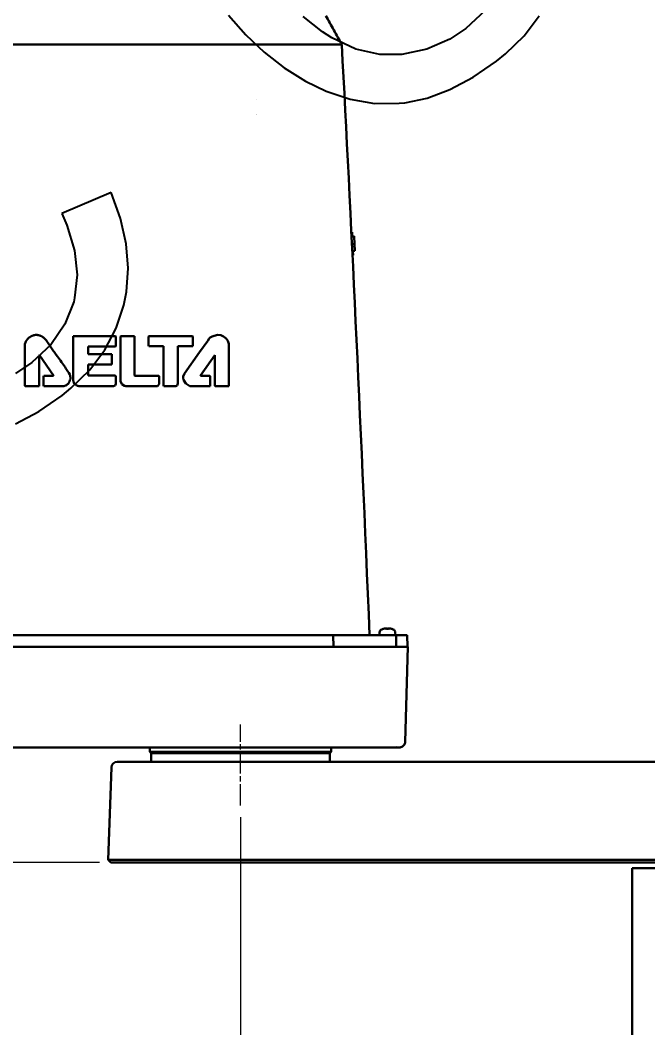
# Model space of a CAD drawing. Header units: millimetres. Extents: x 14 to 2348, y 26 to 1654.
# Drawn here: x 1088.9 to 1306.9, y 598.6 to 948.7 of the extents above; entities that cross this region are included whole.
import ezdxf

# ---------------------------------------------------------------- set-up
doc = ezdxf.new("R2010")
doc.units = ezdxf.units.MM
doc.header["$LTSCALE"] = 4
doc.linetypes.add('CHAIN', pattern=[0.3543, 0.2362, -0.0295, 0.0591, -0.0295])
doc.linetypes.add('LONG_DASH_DOTTED', pattern=[0.3001, 0.2362, -0.0295, 0.0049, -0.0295])
doc.layers.get('0').update_dxf_attribs({"lineweight": 25})
for name, color, linetype, lineweight in [('中心線(ISO)', 7, 'LONG_DASH_DOTTED', 9), ('可見邊線(ISO)', 7, 'Continuous', 30), ('標註(ISO)', 7, 'Continuous', 9)]:
    doc.layers.add(name, color=color, linetype=linetype, lineweight=lineweight)
doc.styles.add('temp', font='')
doc.styles.get('temp').set_extended_font_data('PMingLiU')
doc.dimstyles.new('工研院N500', dxfattribs={"dimscale": 4, "dimtxt": 3, "dimasz": 2.5, "dimexe": 1, "dimexo": 1, "dimgap": 0.762, "dimtad": 1, "dimdec": 3, "dimrnd": 1e-08, "dimdsep": 46, "dimtxsty": 'temp', "dimcen": 0.09, "dimdle": 10, "dimclrd": 1, "dimclre": 1, "dimclrt": 7, "dimazin": 2, "dimtfac": 0.666667, "dimtdec": 3, "dimtmove": 0, "dimatfit": 3, "dimfxl": 1, "dimtolj": 1, "dimlwd": 15, "dimlwe": 15, "dimarcsym": 0})

# ---------------------------------------------------------------- blocks, each defined once
blk = doc.blocks.new('圖框 A2')
at = {"color": 9, "true_color": 0xc0c0c0}
for p, q in [((290.316, 237.627), (291.807, 235.914)), ((298.464, 236.179), (296.803, 237.486)), ((312.59, 238.026), (310.927, 236.469)), ((315.967, 235.834), (317.284, 237.572)), ((310.927, 236.469), (309.519, 235.523)), ((291.807, 235.914), (293.422, 234.4)), ((299.29, 235.644), (298.464, 236.179)), ((301.362, 234.654), (299.29, 235.644)), ((309.519, 235.523), (307.519, 234.672)), ((314.359, 234.251), (315.967, 235.834)), ((303.444, 234.189), (301.362, 234.654)), ((307.519, 234.672), (305.373, 234.191)), ((293.422, 234.4), (295.155, 233.045)), ((305.373, 234.191), (303.444, 234.189)), ((313.575, 233.613), (314.359, 234.251)), ((295.155, 233.045), (297.011, 231.889)), ((311.544, 232.221), (313.575, 233.613)), ((309.536, 231.158), (311.544, 232.221)), ((297.011, 231.889), (298.786, 231.015)), ((307.568, 230.4), (309.536, 231.158)), ((298.786, 231.015), (300.877, 230.315)), ((300.877, 230.315), (302.99, 229.943)), ((305.607, 229.993), (307.568, 230.4)), ((302.99, 229.943), (305.115, 229.959)), ((305.115, 229.959), (305.607, 229.993)), ((280.115, 222.222), (275.845, 220.381)), ((280.931, 219.954), (280.115, 222.222)), ((275.845, 220.381), (276.278, 219.37)), ((281.445, 217.764), (280.931, 219.954)), ((276.278, 219.37), (276.946, 217.16)), ((276.946, 217.16), (277.18, 215.066)), ((281.598, 215.641), (281.445, 217.764)), ((281.466, 213.574), (281.598, 215.641)), ((277.18, 215.066), (276.96, 213.069)), ((276.877, 212.729), (276.115, 210.763)), ((276.96, 213.069), (276.877, 212.729)), ((281.218, 212.418), (281.466, 213.574)), ((280.55, 210.421), (281.218, 212.418)), ((276.115, 210.763), (274.892, 208.994)), ((279.585, 208.54), (280.55, 210.421)), ((274.892, 208.994), (273.229, 207.438)), ((278.269, 206.803), (279.585, 208.54)), ((273.229, 207.438), (271.82, 206.491)), ((276.639, 205.203), (278.269, 206.803)), ((275.877, 204.581), (276.639, 205.203)), ((273.846, 203.19), (275.877, 204.581)), ((271.816, 202.109), (273.846, 203.19))]:
    blk.add_line(p, q, dxfattribs=at)
blk = doc.blocks.new('_DotSmall')
at = {"color": 0, "linetype": 'ByBlock', "const_width": 0.5}
blk.add_lwpolyline([(-0.0625, 0, 1), (0.0625, 0, 1)], format="xyb", close=True, dxfattribs=at)
blk = doc.blocks.new('*D41')
at = {"layer": 'Defpoints', "color": 0, "linetype": 'Continuous', "transparency": 16777216}
for p in [(1165.45, 675.84), (965.45, 659.04), (1165.45, 403.04)]:
    blk.add_point(p, dxfattribs=at)
at = {"layer": '標註(ISO)', "color": 1, "linetype": 'Continuous', "lineweight": 15, "transparency": 16777216}
for p, q in [((1165.45, 671.84), (1165.45, 399.04)), ((965.45, 655.04), (965.45, 399.04)), ((975.45, 403.04), (1165.45, 403.04))]:
    blk.add_line(p, q, dxfattribs=at)
at = {"layer": '標註(ISO)', "color": 1, "linetype": 'Continuous', "transparency": 16777216}
blk.add_solid([(975.45, 404.7), (975.45, 401.37), (965.45, 403.04)], dxfattribs=at)
at = {"layer": '標註(ISO)', "color": 1, "linetype": 'Continuous', "lineweight": 15, "transparency": 16777216, "xscale": 10, "yscale": 10, "zscale": 10}
blk.add_blockref('_DotSmall', (1165.45, 403.04), dxfattribs=at)
at = {"layer": '標註(ISO)', "color": 7, "linetype": 'Continuous', "lineweight": 18, "transparency": 16777216, "insert": (1053.29, 419.44), "char_height": 12, "attachment_point": 1, "style": 'temp'}
blk.add_mtext('\\A1;200', dxfattribs=at)
blk = doc.blocks.new('*D43')
at = {"layer": 'Defpoints', "color": 0, "linetype": 'Continuous', "transparency": 16777216}
for p in [(1165.45, 675.84), (1365.45, 639.04), (1365.45, 403.04)]:
    blk.add_point(p, dxfattribs=at)
at = {"layer": '標註(ISO)', "color": 1, "linetype": 'Continuous', "lineweight": 15, "transparency": 16777216}
for p, q in [((1165.45, 671.84), (1165.45, 399.04)), ((1365.45, 635.04), (1365.45, 399.04)), ((1165.45, 403.04), (1355.45, 403.04))]:
    blk.add_line(p, q, dxfattribs=at)
at = {"layer": '標註(ISO)', "color": 1, "linetype": 'Continuous', "transparency": 16777216}
blk.add_solid([(1355.45, 404.7), (1355.45, 401.37), (1365.45, 403.04)], dxfattribs=at)
at = {"layer": '標註(ISO)', "color": 1, "linetype": 'Continuous', "lineweight": 15, "transparency": 16777216, "xscale": 10, "yscale": 10, "zscale": 10, "rotation": 180}
blk.add_blockref('_DotSmall', (1165.45, 403.04), dxfattribs=at)
at = {"layer": '標註(ISO)', "color": 7, "linetype": 'Continuous', "lineweight": 18, "transparency": 16777216, "insert": (1253.37, 419.44), "char_height": 12, "attachment_point": 1, "style": 'temp'}
blk.add_mtext('\\A1;200', dxfattribs=at)
blk = doc.blocks.new('*D44')
at = {"layer": 'Defpoints', "color": 0, "linetype": 'Continuous', "transparency": 16777216}
for p in [(1047.21, 656.04), (1120.45, 656.04), (1301.45, 494.04)]:
    blk.add_point(p, dxfattribs=at)
at = {"layer": '標註(ISO)', "color": 1, "linetype": 'Continuous', "lineweight": 15, "transparency": 16777216}
for p, q in [((1116.45, 656.04), (1043.21, 656.04)), ((1047.21, 504.04), (1047.21, 656.04)), ((1297.45, 494.04), (1043.21, 494.04))]:
    blk.add_line(p, q, dxfattribs=at)
at = {"layer": '標註(ISO)', "color": 1, "linetype": 'Continuous', "transparency": 16777216}
blk.add_solid([(1045.54, 504.04), (1048.87, 504.04), (1047.21, 494.04)], dxfattribs=at)
at = {"layer": '標註(ISO)', "color": 1, "linetype": 'Continuous', "lineweight": 15, "transparency": 16777216, "xscale": 10, "yscale": 10, "zscale": 10, "rotation": 90}
blk.add_blockref('_DotSmall', (1047.21, 656.04), dxfattribs=at)
at = {"layer": '標註(ISO)', "color": 7, "linetype": 'Continuous', "lineweight": 18, "transparency": 16777216, "insert": (1030.64, 563.54), "char_height": 12, "attachment_point": 1, "rotation": 90, "style": 'temp'}
blk.add_mtext('\\A1;162', dxfattribs=at)
blk = doc.blocks.new('*D45')
at = {"layer": 'Defpoints', "color": 0, "linetype": 'Continuous', "transparency": 16777216}
for p in [(1047.21, 696.04), (1078.28, 696.04), (1120.45, 656.04)]:
    blk.add_point(p, dxfattribs=at)
at = {"layer": '標註(ISO)', "color": 1, "linetype": 'Continuous', "lineweight": 15, "transparency": 16777216}
for p, q in [((1074.28, 696.04), (1043.21, 696.04)), ((1047.21, 656.04), (1047.21, 686.04)), ((1116.45, 656.04), (1043.21, 656.04))]:
    blk.add_line(p, q, dxfattribs=at)
at = {"layer": '標註(ISO)', "color": 1, "linetype": 'Continuous', "transparency": 16777216}
blk.add_solid([(1045.54, 686.04), (1048.87, 686.04), (1047.21, 696.04)], dxfattribs=at)
at = {"layer": '標註(ISO)', "color": 1, "linetype": 'Continuous', "lineweight": 15, "transparency": 16777216, "xscale": 10, "yscale": 10, "zscale": 10, "rotation": 270}
blk.add_blockref('_DotSmall', (1047.21, 656.04), dxfattribs=at)
at = {"layer": '標註(ISO)', "color": 7, "linetype": 'Continuous', "lineweight": 18, "transparency": 16777216, "insert": (1030.8, 667.98), "char_height": 12, "attachment_point": 1, "rotation": 90, "style": 'temp'}
blk.add_mtext('\\A1;40', dxfattribs=at)
blk = doc.blocks.new('*D47')
at = {"layer": 'Defpoints', "color": 0, "linetype": 'Continuous', "transparency": 16777216}
for p in [(973.45, 618.54), (1006.82, 618.54), (1301.45, 494.04)]:
    blk.add_point(p, dxfattribs=at)
at = {"layer": '標註(ISO)', "color": 1, "linetype": 'Continuous', "lineweight": 15, "transparency": 16777216}
for p, q in [((977.45, 618.54), (1010.82, 618.54)), ((1006.82, 494.04), (1006.82, 608.54)), ((1297.45, 494.04), (1002.82, 494.04))]:
    blk.add_line(p, q, dxfattribs=at)
at = {"layer": '標註(ISO)', "color": 1, "linetype": 'Continuous', "transparency": 16777216}
blk.add_solid([(1005.15, 608.54), (1008.48, 608.54), (1006.82, 618.54)], dxfattribs=at)
at = {"layer": '標註(ISO)', "color": 1, "linetype": 'Continuous', "lineweight": 15, "transparency": 16777216, "xscale": 10, "yscale": 10, "zscale": 10, "rotation": 270}
blk.add_blockref('_DotSmall', (1006.82, 494.04), dxfattribs=at)
at = {"layer": '標註(ISO)', "color": 7, "linetype": 'Continuous', "lineweight": 18, "transparency": 16777216, "insert": (990.18, 538.88), "char_height": 12, "attachment_point": 1, "rotation": 90, "style": 'temp'}
blk.add_mtext('\\A1;124.5', dxfattribs=at)

msp = doc.modelspace()

# ---------------------------------------------------------------- linework, layer by layer
at = {"layer": '中心線(ISO)', "linetype": 'CHAIN', "ltscale": 7.833912}
msp.add_line((1165.45406, 675.83585), (1165.45406, 704.03585), dxfattribs=at)
at = {"layer": '可見邊線(ISO)'}
for p, q in [((1113.77136, 940.25397), (1171.06533, 940.25397)), ((1171.13102, 921.03585), (1171.13103, 921.03585)), ((1203.92333, 874.99841), (1204.16886, 875.00999)), ((1204.93331, 873.65972), (1203.99075, 873.61527)), ((1204.93972, 873.52388), (1203.99737, 873.47944)), ((1204.16886, 875.00999), (1204.23409, 873.62674)), ((1204.93331, 873.65972), (1204.93972, 873.52388)), ((1204.93972, 873.52388), (1205.06056, 870.96151)), ((1205.06056, 870.96151), (1204.12192, 870.91725)), ((1205.17499, 868.53498), (1204.23951, 868.49086)), ((1204.47577, 868.502), (1204.541, 867.11876)), ((1205.06056, 870.96151), (1205.17499, 868.53498)), ((1204.30639, 867.10769), (1204.541, 867.11876)), ((1107.31654, 838.96985), (1114.12021, 838.96985)), ((1107.31654, 838.96985), (1107.31654, 823.47585)), ((1122.04854, 838.96985), (1114.12021, 838.96985)), ((1122.17554, 838.84285), (1122.04854, 838.96985)), ((1122.17554, 835.41385), (1122.17554, 838.84285)), ((1123.82654, 838.96985), (1123.69954, 838.84285)), ((1123.69954, 838.84285), (1123.69954, 823.34885)), ((1128.65254, 838.96985), (1123.82654, 838.96985)), ((1128.65254, 825.25385), (1128.65254, 838.96985)), ((1133.60554, 838.96985), (1133.47854, 838.84285)), ((1133.47854, 838.84285), (1133.47854, 835.66785)), ((1148.71854, 838.96985), (1133.60554, 838.96985)), ((1148.84554, 838.84285), (1148.71854, 838.96985)), ((1148.84554, 835.41385), (1148.84554, 838.84285)), ((1154.05254, 837.31885), (1151.13154, 833.38185)), ((1154.56054, 838.08085), (1154.05254, 837.31885)), ((1154.94154, 838.46185), (1154.56054, 838.08085)), ((1155.57559, 838.84443), (1154.94154, 838.46185)), ((1157.48154, 839.35085), (1155.57559, 838.84443)), ((1158.62454, 839.22385), (1157.48154, 839.35085)), ((1159.51354, 838.84285), (1158.62454, 839.22385)), ((1160.40254, 838.08085), (1159.51354, 838.84285)), ((1161.03754, 837.31885), (1160.40254, 838.08085)), ((1161.41854, 836.30285), (1161.03754, 837.31885)), ((1090.55254, 836.17585), (1090.55254, 821.69785)), ((1112.52354, 832.61985), (1112.52354, 835.28685)), ((1114.1328, 835.28685), (1112.52354, 835.28685)), ((1114.1328, 835.28685), (1122.04854, 835.28685)), ((1122.04854, 835.28685), (1122.17554, 835.41385)), ((1133.47854, 835.66785), (1133.60554, 835.41385)), ((1133.60554, 835.41385), (1138.6843, 835.41385)), ((1138.6843, 835.41385), (1138.6843, 821.82423)), ((1143.63854, 822.45985), (1143.63854, 835.41385)), ((1143.63854, 835.41385), (1148.84554, 835.41385)), ((1151.13154, 833.38185), (1145.92454, 826.01585)), ((1161.41854, 821.57085), (1161.41854, 836.30285)), ((1095.63254, 832.36585), (1095.50554, 832.23885)), ((1095.50554, 821.57085), (1095.50554, 832.23885)), ((1100.45854, 825.25385), (1095.63254, 832.36585)), ((1112.52354, 832.61985), (1114.14192, 832.61985)), ((1120.77854, 832.61985), (1114.14192, 832.61985)), ((1120.77854, 829.06385), (1120.77854, 832.61985)), ((1151.51254, 825.25385), (1156.46554, 832.36585)), ((1156.46554, 832.36585), (1156.46554, 821.69785)), ((1114.15408, 829.06385), (1112.52354, 829.06385)), ((1112.52354, 825.25385), (1112.52354, 829.06385)), ((1114.15408, 829.06385), (1120.77854, 829.06385)), ((1097.02954, 824.87285), (1097.15654, 825.12685)), ((1097.02954, 824.87285), (1097.02954, 821.82485)), ((1097.15654, 825.12685), (1100.45854, 825.12685)), ((1100.45854, 825.25385), (1100.45854, 825.12685)), ((1112.52354, 825.25385), (1114.1671, 825.25385)), ((1121.92154, 825.25385), (1114.1671, 825.25385)), ((1122.17554, 824.99985), (1121.92154, 825.25385)), ((1122.17554, 822.33285), (1122.17554, 824.99985)), ((1123.69954, 823.34885), (1124.20754, 822.20585)), ((1128.77954, 825.12685), (1128.65254, 825.25385)), ((1137.03454, 825.12685), (1128.77954, 825.12685)), ((1137.16154, 824.99985), (1137.03454, 825.12685)), ((1137.16154, 822.20585), (1137.16154, 824.99985)), ((1145.92454, 826.01585), (1145.54354, 824.87285)), ((1145.54354, 824.87285), (1145.54354, 824.49185)), ((1145.54354, 824.49185), (1145.67054, 823.72985)), ((1145.67054, 823.72985), (1146.4357, 822.46175)), ((1151.51254, 825.12685), (1151.51254, 825.25385)), ((1154.81454, 825.12685), (1151.51254, 825.12685)), ((1154.94154, 824.99985), (1154.81454, 825.12685)), ((1154.94154, 821.70659), (1154.94154, 824.99985)), ((1090.67954, 821.57085), (1090.55254, 821.69785)), ((1095.50554, 821.57085), (1090.67954, 821.57085)), ((1097.15654, 821.57085), (1097.02954, 821.82485)), ((1104.14154, 821.57085), (1097.15654, 821.57085)), ((1114.17969, 821.57085), (1109.22154, 821.57085)), ((1114.17969, 821.57085), (1121.28654, 821.57085)), ((1121.28654, 821.57085), (1121.92154, 821.82485)), ((1121.92154, 821.82485), (1122.17554, 822.33285)), ((1124.20754, 822.20585), (1125.09654, 821.69785)), ((1125.09654, 821.69785), (1125.60454, 821.57085)), ((1125.60454, 821.57085), (1136.65354, 821.57085)), ((1136.65354, 821.57085), (1137.16154, 822.20585)), ((1138.6843, 821.82423), (1138.81254, 821.56774)), ((1138.81254, 821.56774), (1143.00564, 821.56774)), ((1143.00564, 821.56774), (1143.38454, 821.82485)), ((1143.38454, 821.82485), (1143.63854, 822.45985)), ((1146.4357, 822.46175), (1147.84922, 821.59927)), ((1147.84922, 821.59927), (1154.83422, 821.59927)), ((1154.83422, 821.59927), (1154.94154, 821.70659)), ((1156.46554, 821.69785), (1156.59254, 821.57085)), ((1156.59254, 821.57085), (1161.41854, 821.57085)), ((1213.74052, 736.02403), (1213.65406, 735.03586)), ((1215.0422, 737.22097), (1215.02482, 737.22097)), ((1216.7808, 737.22097), (1216.12732, 737.22097)), ((1216.25142, 737.38821), (1216.26606, 737.22097)), ((1216.6567, 737.38821), (1216.64207, 737.22097)), ((1217.88331, 737.22097), (1217.86593, 737.22097)), ((1219.16761, 736.02403), (1219.25406, 735.03586)), ((1077.91902, 735.03586), (1114.91543, 735.03586)), ((1172.2094, 735.03586), (1114.91543, 735.03586)), ((1197.61323, 735.03586), (1219.44007, 735.03586)), ((1197.67296, 731.03587), (1197.61323, 735.03586)), ((1219.44007, 735.03586), (1219.48898, 731.03587)), ((1223.31064, 735.03586), (1223.41554, 731.03587)), ((1114.92911, 731.03587), (1077.9075, 731.03587)), ((1114.98229, 731.03585), (1077.96063, 731.03585)), ((1114.92911, 731.03587), (1172.22307, 731.03587)), ((1114.98229, 731.03585), (1172.27626, 731.03585)), ((1194.96065, 731.03585), (1220.57335, 731.03585)), ((1219.48898, 731.03587), (1197.67296, 731.03587)), ((1219.48293, 731.03587), (1219.48293, 731.03585)), ((1221.46851, 731.03587), (1221.46851, 731.03585)), ((1223.46972, 731.03585), (1222.60421, 697.9835)), ((1078.2758, 696.03585), (1114.6083, 696.03585)), ((1171.90225, 696.03585), (1114.6083, 696.03585)), ((1133.95406, 694.53585), (1133.95406, 696.03585)), ((1196.95406, 694.53585), (1133.95406, 694.53585)), ((1134.45406, 694.03585), (1133.95406, 694.53585)), ((1196.45406, 694.03585), (1134.45406, 694.03585)), ((1134.45406, 691.03585), (1134.45406, 694.03585)), ((1219.01317, 696.03585), (1193.40049, 696.03585)), ((1196.45406, 694.03585), (1196.95406, 694.53585)), ((1196.45406, 691.03585), (1196.45406, 694.03585)), ((1196.95406, 694.53585), (1196.95406, 696.03585)), ((1164.59713, 691.03585), (1122.60767, 691.03585)), ((1164.59713, 691.03585), (1364.51713, 691.03585)), ((1120.60888, 689.10565), (1119.48896, 657.03524)), ((1119.48896, 657.03524), (1164.53476, 657.03524)), ((1120.45406, 656.03585), (1119.48896, 657.03524)), ((1164.55406, 656.03585), (1120.45406, 656.03585)), ((1364.45476, 657.03524), (1164.53476, 657.03524)), ((1164.55406, 656.03585), (1364.47406, 656.03585)), ((1491.45406, 654.03585), (1301.45406, 654.03585)), ((1301.45406, 651.03585), (1301.45406, 654.03585)), ((1301.45406, 595.39382), (1301.45406, 651.03585))]:
    msp.add_line(p, q, dxfattribs=at)
for centre, radius, start, end in [((1172.58919, 911.0309), 5.00517, 106.724487, 106.7246057), ((1214.93595, 735.91944), 1.2, 113.5471372, 175), ((1216.45406, 732.43586), 5, 107.1011383, 113.5471372), ((1215.02482, 737.08137), 0.1396, 90, 107.1011383), ((1217.88331, 737.08137), 0.1396, 72.8988617, 90), ((1216.45406, 732.43586), 5, 66.4528628, 72.8988617), ((1217.97217, 735.91944), 1.2, 5, 66.4528628), ((1122.60767, 689.03585), 2, 90, 178)]:
    msp.add_arc(centre, radius, start, end, dxfattribs=at)
for centre, major_axis, ratio, start_param, end_param in [((1216.35375, -3179.35256), (44.75922, -4410.17907), 0.01653921, 2.662694151, 2.776395208), ((1216.3852, 732.46742), (2.07777, 4.5334), 0.97787644, 0.566475739, 0.720411477), ((1215.99121, 732.56366), (1.31632, 4.76714), 0.757863068, 0.324226198, 0.446309472), ((1217.01184, 732.56366), (-1.10454, 4.82061), 0.628879861, 6.25801552, 6.380098794), ((1215.86025, 737.64644), (0.13091, -0.95571), 0.095977297, 1.278733767, 1.297120786), ((1216.80818, 732.46742), (-0.44271, 4.96718), 0.190161891, 0.128185851, 0.282121588), ((1216.09994, 732.46742), (0.44271, 4.96718), 0.190161891, 6.001063719, 6.154999457), ((1216.91691, 732.56366), (-1.31632, 4.76714), 0.757863068, 5.836875836, 5.958959109), ((1217.04787, 737.64644), (0.13091, 0.95571), 0.095977297, 1.84447186, 1.862858886), ((1215.89628, 732.56366), (1.10454, 4.82061), 0.628879861, 6.186271821, 6.308355095), ((1216.52292, 732.46742), (2.07777, -4.5334), 0.97787644, 2.421181177, 2.575116914)]:
    msp.add_ellipse(centre, major_axis=major_axis, ratio=ratio, start_param=start_param, end_param=end_param, dxfattribs=at)
for points, knots in [([(1200.5959, 940.25397), (1199.71458, 941.9026), (1198.78879, 943.609), (1196.9455, 946.94004), (1196.00427, 948.60855), (1195.05201, 950.25398)], [0.000000941, 0.000000941, 0.000000941, 0.000000941, 0.560972209, 0.560972209, 1.120178564, 1.120178564, 1.120178564, 1.120178564]), ([(1078.97967, 940.25398), (1081.86964, 940.25398), (1084.76859, 940.25392), (1090.5748, 940.25394), (1093.4807, 940.25402), (1099.29205, 940.25403), (1102.19614, 940.25395), (1107.99511, 940.25392), (1110.88862, 940.25397), (1113.77136, 940.25397)], [-3.488073017, -3.488073017, -3.488073017, -3.488073017, -2.615785105, -2.615785105, -1.744035128, -1.744035128, -0.872286246, -0.872286246, 0, 0, 0, 0]), ([(1171.06534, 940.25397), (1173.94232, 940.26298), (1176.78196, 940.25421), (1182.28584, 940.2538), (1184.94983, 940.25397), (1191.88144, 940.25397), (1196.53598, 940.25397), (1200.5959, 940.25397)], [-4.271303558, -4.271303558, -4.271303558, -4.271303558, -3.128655019, -3.128655019, -1.988171704, -1.988171704, -0.000000982, -0.000000982, -0.000000982, -0.000000982]), ([(1104.14154, 821.57085), (1104.17249, 821.58429), (1104.20635, 821.5986), (1104.31246, 821.64406), (1104.33525, 821.654), (1104.48924, 821.71961), (1104.60109, 821.77231), (1104.95302, 821.91143), (1104.97604, 821.8799), (1105.32795, 822.19993), (1105.45385, 822.30276), (1105.6519, 822.44264), (1105.71464, 822.48986), (1105.85592, 822.66289), (1105.8955, 822.77962), (1105.97729, 823.01884), (1106.02084, 823.12487), (1106.18478, 823.48348), (1106.23945, 823.76255), (1106.37577, 824.12008), (1106.40524, 824.19536), (1106.4459, 824.43683), (1106.40482, 824.55805), (1106.324, 824.92891), (1106.33342, 824.99985), (1106.1431, 825.74197), (1105.53114, 826.59556), (1104.9008, 827.53728), (1104.71397, 827.94829), (1103.86726, 829.23086), (1103.50714, 829.61777), (1102.43524, 831.05772), (1101.99611, 831.69574), (1101.03205, 833.02588), (1100.79801, 833.33335), (1099.84641, 834.64522), (1099.28246, 835.52059), (1098.30591, 836.93102), (1098.2339, 837.0206), (1098.06262, 837.34059), (1098.0147, 837.4614), (1097.76073, 837.76031), (1097.61535, 837.87742), (1097.3348, 838.14745), (1097.2737, 838.22315), (1097.10745, 838.37508), (1097.04955, 838.38557), (1096.83226, 838.48707), (1096.68891, 838.66663), (1096.55235, 838.81479), (1096.53768, 838.83008), (1096.4793, 838.86903), (1096.44395, 838.86871), (1096.29493, 838.92565), (1096.25019, 838.94518), (1096.09464, 839.00397), (1096.00722, 839.03576), (1095.8412, 839.09849), (1095.76218, 839.12831), (1095.52714, 839.21984), (1095.10058, 839.30467), (1094.97502, 839.32994), (1094.95508, 839.33393), (1094.9228, 839.34029), (1094.91326, 839.34219), (1094.88618, 839.34775), (1094.88356, 839.34831), (1094.86798, 839.35125), (1094.86442, 839.35162), (1094.84498, 839.35196), (1094.82735, 839.35137), (1094.71963, 839.34869), (1094.65709, 839.35073), (1094.53519, 839.35002), (1094.42724, 839.35095), (1094.09148, 839.35081), (1094.06377, 839.34712), (1093.91657, 839.29546), (1093.84039, 839.26351), (1093.48559, 839.15955), (1093.26671, 839.0978), (1092.96933, 839.00703), (1092.91973, 838.9961), (1092.81541, 838.96521), (1092.8193, 838.95712), (1092.69946, 838.87727), (1092.64019, 838.84267), (1092.51839, 838.77029), (1092.45211, 838.7306), (1092.28157, 838.62177), (1092.19614, 838.56913), (1092.01547, 838.45701), (1091.9907, 838.43728), (1091.91851, 838.39442), (1091.89493, 838.38322), (1091.72262, 838.28132), (1091.701, 838.16227), (1091.49978, 837.89617), (1091.45454, 837.84328), (1091.06756, 837.36713), (1091.00559, 837.20077), (1090.70329, 836.51221), (1090.64345, 836.38262), (1090.55254, 836.17585)], [-0.769765196, -0.769765196, -0.769765196, -0.769765196, -0.7692319708, -0.7692319708, -0.7687113347, -0.7687113347, -0.7672451616, -0.7672451616, -0.7642188051, -0.7642188051, -0.7626562735, -0.7626562735, -0.7618789079, -0.7618789079, -0.7606998546, -0.7606998546, -0.7597260365, -0.7597260365, -0.7573410349, -0.7573410349, -0.756467179, -0.756467179, -0.7547946771, -0.7547946771, -0.752616313, -0.752616313, -0.7444023472, -0.7444023472, -0.7323146389, -0.7323146389, -0.7188447203, -0.7188447203, -0.7089539617, -0.7089539617, -0.7021090987, -0.7021090987, -0.6847264103, -0.6847264103, -0.6762605599, -0.6762605599, -0.6691820983, -0.6691820983, -0.6627086758, -0.6627086758, -0.6571370325, -0.6571370325, -0.6490134331, -0.6490134331, -0.6335018274, -0.6335018274, -0.6312308402, -0.6312308402, -0.6264945585, -0.6264945585, -0.6245424552, -0.6245424552, -0.6220638184, -0.6220638184, -0.6198135824, -0.6198135824, -0.6153428263, -0.6153428263, -0.6144989224, -0.6144989224, -0.6139777556, -0.6139777556, -0.6135636117, -0.6135636117, -0.6129039032, -0.6129039032, -0.6117694063, -0.6117694063, -0.6069126965, -0.6069126965, -0.5861225048, -0.5861225048, -0.545567919, -0.545567919, -0.5081442067, -0.5081442067, -0.4483456845, -0.4483456845, -0.4263834913, -0.4263834913, -0.3919029632, -0.3919029632, -0.3686121589, -0.3686121589, -0.3523266662, -0.3523266662, -0.3363007465, -0.3363007465, -0.318364263, -0.318364263, -0.3050302878, -0.3050302878, -0.2219939421, -0.2219939421, -0.1989754543, -0.1989754543, -0.0677664247, -0.0677664247, 0, 0, 0, 0]), ([(1107.31654, 823.47585), (1107.3728, 823.32403), (1107.38813, 823.2298), (1107.53451, 822.89483), (1107.65587, 822.68736), (1107.75141, 822.47981), (1107.75991, 822.45188), (1107.85096, 822.2904), (1108.05668, 822.15485), (1108.21682, 822.02054), (1108.24236, 821.9963), (1108.33046, 821.91246), (1108.38172, 821.86341), (1108.56796, 821.77072), (1108.6735, 821.74346), (1108.83783, 821.69904), (1108.87304, 821.6891), (1109.01226, 821.64043), (1109.09506, 821.61201), (1109.19919, 821.57884), (1109.21396, 821.57408), (1109.22025, 821.57156), (1109.22092, 821.57126), (1109.22138, 821.57098), (1109.22148, 821.57091), (1109.22154, 821.57085)], [-0.02478388876, -0.02478388876, -0.02478388876, -0.02478388876, -0.02205037527, -0.02205037527, -0.01907159137, -0.01907159137, -0.01784901269, -0.01784901269, -0.01268422567, -0.01268422567, -0.01121127463, -0.01121127463, -0.00827869938, -0.00827869938, -0.00524155094, -0.00524155094, -0.00343291159, -0.00343291159, -0.00079236566, -0.00079236566, -0.00013518858, -0.00013518858, -0.00002687881, -0.00002687881, 0, 0, 0, 0]), ([(1215.75933, 737.38308), (1215.78285, 737.38656), (1215.80885, 737.39002), (1215.85873, 737.39582), (1215.88261, 737.39816), (1215.92208, 737.40126), (1215.94039, 737.40224), (1215.96825, 737.40259), (1215.9778, 737.40195), (1215.983, 737.40056), (1215.98351, 737.4004), (1215.98395, 737.40023)], [0, 0, 0, 0, 0.0072458737, 0.0072458737, 0.01449174741, 0.01449174741, 0.02163287036, 0.02163287036, 0.02877399331, 0.02877399331, 0.02964108792, 0.02964108792, 0.02964108792, 0.02964108792]), ([(1216.08798, 737.40023), (1216.10322, 737.40113), (1216.11854, 737.40179), (1216.15642, 737.4027), (1216.17774, 737.40246), (1216.21159, 737.40068), (1216.22634, 737.39902), (1216.24609, 737.39438), (1216.25109, 737.3914), (1216.25158, 737.38667), (1216.2506, 737.38492), (1216.24835, 737.38308)], [0.01721411527, 0.01721411527, 0.01721411527, 0.01721411527, 0.0216673994, 0.0216673994, 0.02880821224, 0.02880821224, 0.03599020023, 0.03599020023, 0.04317218822, 0.04317218822, 0.04682396802, 0.04682396802, 0.04682396802, 0.04682396802]), ([(1216.65977, 737.38308), (1216.65551, 737.38656), (1216.6556, 737.39002), (1216.66623, 737.39582), (1216.67677, 737.39816), (1216.70382, 737.40126), (1216.72203, 737.40224), (1216.76424, 737.40259), (1216.78824, 737.40195), (1216.81438, 737.40056), (1216.81725, 737.4004), (1216.82014, 737.40023)], [0, 0, 0, 0, 0.0072458737, 0.0072458737, 0.01449174741, 0.01449174741, 0.02163287036, 0.02163287036, 0.02877399331, 0.02877399331, 0.02964108792, 0.02964108792, 0.02964108792, 0.02964108792]), ([(1216.92417, 737.40023), (1216.9265, 737.40113), (1216.93075, 737.40179), (1216.94655, 737.4027), (1216.96114, 737.40246), (1216.99476, 737.40068), (1217.01609, 737.39902), (1217.06275, 737.39438), (1217.08808, 737.3914), (1217.12388, 737.38667), (1217.13636, 737.38492), (1217.14879, 737.38308)], [0.01721411527, 0.01721411527, 0.01721411527, 0.01721411527, 0.0216673994, 0.0216673994, 0.02880821224, 0.02880821224, 0.03599020023, 0.03599020023, 0.04317218822, 0.04317218822, 0.04682396802, 0.04682396802, 0.04682396802, 0.04682396802]), ([(1197.61323, 735.03586), (1196.31036, 735.03586), (1192.04823, 735.03586), (1181.28352, 735.03586), (1176.78678, 735.03586), (1172.2094, 735.03586)], [0.000001, 0.000001, 0.000001, 0.000001, 0.4866546595, 0.4866546595, 0.8077664936, 0.8077664936, 0.8077664936, 0.8077664936]), ([(1223.31057, 735.03586), (1223.31051, 735.03586), (1223.26027, 735.03586), (1222.98165, 735.03586), (1222.6494, 735.03586), (1221.89255, 735.03586), (1221.49948, 735.03586), (1220.27792, 735.03586), (1219.64301, 735.03586), (1219.44007, 735.03586)], [0.4642914839, 0.4642914839, 0.4642914839, 0.4642914839, 0.6022869614, 0.6022869614, 0.8471546432, 0.8471546432, 0.9999907319, 0.9999907319, 1.1969606548, 1.1969606548, 1.1969606548, 1.1969606548]), ([(1172.22307, 731.03587), (1176.80857, 731.03587), (1181.31317, 731.03587), (1192.09894, 731.03587), (1196.37002, 731.03587), (1197.67296, 731.03587)], [-0.8077167762, -0.8077167762, -0.8077167762, -0.8077167762, -0.4866787987, -0.4866787987, -0.000001, -0.000001, -0.000001, -0.000001]), ([(1172.27626, 731.03585), (1174.16263, 731.03585), (1176.03656, 731.03585), (1177.89805, 731.03585), (1178.02215, 731.03585), (1178.1479, 731.03585), (1178.27018, 731.03585), (1179.73763, 731.03585), (1181.18884, 731.03585), (1182.6238, 731.03585), (1183.10213, 731.03585), (1183.57757, 731.03585), (1184.05335, 731.03585), (1185.83756, 731.03585), (1187.58265, 731.03585), (1189.2886, 731.03585), (1189.40233, 731.03585), (1189.51439, 731.03585), (1189.62927, 731.03585), (1191.46732, 731.03585), (1193.24448, 731.03585), (1194.96065, 731.03585)], [0, 0, 0, 0, 0.234375, 0.234375, 0.234375, 0.25, 0.25, 0.25, 0.4375, 0.4375, 0.4375, 0.5, 0.5, 0.5, 0.734375, 0.734375, 0.734375, 0.75, 0.75, 0.75, 1, 1, 1, 1]), ([(1219.48898, 731.03587), (1219.68827, 731.03587), (1220.33953, 731.03587), (1221.58725, 731.03587), (1221.98656, 731.03587), (1222.75251, 731.03587), (1223.08785, 731.03587), (1223.36575, 731.03587), (1223.4154, 731.03587), (1223.41546, 731.03587)], [-1.2207259478, -1.2207259478, -1.2207259478, -1.2207259478, -1.0194045976, -1.0194045976, -0.863864012, -0.863864012, -0.6149992135, -0.6149992135, -0.4767086118, -0.4767086118, -0.4767086118, -0.4767086118]), ([(1220.57471, 731.03585), (1221.38444, 731.03585), (1221.91341, 731.03585), (1222.77477, 731.03585), (1223.07992, 731.03585), (1223.38079, 731.03585), (1223.46989, 731.03585), (1223.46983, 731.03585)], [-0.7441308053, -0.7441308053, -0.7441308053, -0.7441308053, -0.6077643992, -0.6077643992, -0.4031331406, -0.4031331406, -0.254062794, -0.254062794, -0.254062794, -0.254062794]), ([(1222.60417, 697.9835), (1222.59858, 697.77011), (1222.55775, 697.555), (1222.41117, 697.15006), (1222.30184, 696.95571), (1222.03088, 696.61695), (1221.86549, 696.4683), (1221.50079, 696.23484), (1221.29675, 696.14694), (1220.92963, 696.05593), (1220.76667, 696.03588), (1220.60485, 696.03585)], [0, 0, 0, 0, 0.0640389748, 0.0640389748, 0.1291951641, 0.1291951641, 0.1941768521, 0.1941768521, 0.2591015176, 0.2591015176, 0.3076457388, 0.3076457388, 0.3076457388, 0.3076457388]), ([(1193.40049, 696.03585), (1191.77547, 696.03585), (1190.10665, 696.03585), (1188.39634, 696.03585), (1187.53575, 696.03585), (1186.66577, 696.03585), (1185.78445, 696.03585), (1184.90945, 696.03585), (1184.02211, 696.03585), (1183.12613, 696.03585), (1183.11796, 696.03585), (1183.10979, 696.03585), (1183.10162, 696.03585), (1182.19982, 696.03585), (1181.28812, 696.03585), (1180.36535, 696.03585), (1179.45837, 696.03585), (1178.53974, 696.03585), (1177.61157, 696.03585), (1177.60085, 696.03585), (1177.59012, 696.03585), (1177.5794, 696.03585), (1175.70875, 696.03585), (1173.81482, 696.03585), (1171.90225, 696.03585)], [0, 0, 0, 0, 0.00573070577, 0.00573070577, 0.00573070577, 0.0086142369, 0.0086142369, 0.0086142369, 0.01147708657, 0.01147708657, 0.01147708657, 0.0115031899, 0.0115031899, 0.0115031899, 0.01438407976, 0.01438407976, 0.01438407976, 0.01721562986, 0.01721562986, 0.01721562986, 0.01724833708, 0.01724833708, 0.01724833708, 0.02295417314, 0.02295417314, 0.02295417314, 0.02295417314]), ([(1220.60484, 696.03585), (1220.60484, 696.03585), (1220.60256, 696.03585), (1220.58654, 696.03585), (1220.56111, 696.03585), (1220.48287, 696.03585), (1220.42937, 696.03585), (1220.29729, 696.03585), (1220.21887, 696.03585), (1220.03757, 696.03585), (1219.93389, 696.03585), (1219.71652, 696.03585), (1219.60614, 696.03585), (1219.48789, 696.03585)], [0.005280349529, 0.005280349529, 0.005280349529, 0.005280349529, 0.00550040209, 0.00550040209, 0.006050442299, 0.006050442299, 0.006600482508, 0.006600482508, 0.007150522717, 0.007150522717, 0.007700562926, 0.007700562926, 0.008192598854, 0.008192598854, 0.008192598854, 0.008192598854]), ([(1221.11174, 696.10125), (1221.10339, 696.09907), (1221.09504, 696.09694), (1220.92961, 696.05593), (1220.76665, 696.03587), (1220.60484, 696.03585)], [0.25651681604, 0.25651681604, 0.25651681604, 0.25651681604, 0.25910219865, 0.25910219865, 0.3076451012, 0.3076451012, 0.3076451012, 0.3076451012])]:
    msp.add_open_spline(points, degree=3, knots=knots, dxfattribs=at)
for points in [[(1216.12001, 737.2148), (1216.12219, 737.21887), (1216.12484, 737.22097), (1216.12732, 737.22097)], [(1216.7808, 737.22097), (1216.78329, 737.22097), (1216.78594, 737.21887), (1216.78812, 737.2148)], [(1220.57471, 731.03585), (1220.57425, 731.03585), (1220.5738, 731.03585), (1220.57335, 731.03585)], [(1222.60416, 697.9835), (1222.60416, 697.9835), (1222.60416, 697.9835), (1222.60416, 697.9835)], [(1219.01317, 696.03585), (1219.01357, 696.03585), (1219.01398, 696.03585), (1219.01439, 696.03585)], [(1219.48785, 696.03585), (1219.34135, 696.03585), (1219.18224, 696.03585), (1219.01439, 696.03585)], [(1219.71449, 696.50359), (1219.71376, 696.50314), (1219.71302, 696.50269), (1219.71229, 696.50224)]]:
    msp.add_open_spline(points, degree=3, dxfattribs=at)

# ---------------------------------------------------------------- block references
at = {"xscale": 4, "yscale": 4, "zscale": 4}
msp.add_blockref('圖框 A2', (0, 0), dxfattribs=at)

# ---------------------------------------------------------------- dimensions: what is measured, and where the dimension line sits
at = {"layer": '標註(ISO)', "color": 1, "linetype": 'Continuous', "lineweight": 18, "true_color": 0xff0000}
for base, p1, p2, angle, override, picture, middle in [((1047.20716, 696.03585), (1120.45406, 656.03585), (1078.2758, 696.03585), 90, {"dimgap": 0.762, "dimdec": 3, "dimblk1": 'DotSmall', "dimsah": 1, "dimdle": 0, "dimtol": 0, "dimlim": 0, "dimtp": 0, "dimtm": 0, "dimtdec": 3, "dimtofl": 0, "dimatfit": 1}, '*D45', (1047.20716, 676.07585)), ((1165.45406, 403.03585), (965.45406, 659.03585), (1165.45406, 675.83585), 180, {"dimgap": 0.762, "dimdec": 3, "dimblk2": 'DotSmall', "dimsah": 1, "dimdle": 0, "dimtol": 0, "dimlim": 0, "dimtp": 0, "dimtm": 0, "dimtdec": 3, "dimtofl": 0, "dimatfit": 1}, '*D41', (1065.41406, 403.03585)), ((1365.45406, 403.03585), (1165.45406, 675.83585), (1365.45406, 639.03585), 180, {"dimgap": 0.762, "dimdec": 3, "dimblk1": 'DotSmall', "dimsah": 1, "dimdle": 0, "dimtol": 0, "dimlim": 0, "dimtp": 0, "dimtm": 0, "dimtdec": 3, "dimtofl": 0, "dimatfit": 1}, '*D43', (1265.49406, 403.03585)), ((1047.20716, 656.03585), (1301.45406, 494.03585), (1120.45406, 656.03585), 90, {"dimgap": 0.762, "dimdec": 3, "dimblk2": 'DotSmall', "dimsah": 1, "dimdle": 0, "dimtol": 0, "dimlim": 0, "dimtp": 0, "dimtm": 0, "dimtdec": 3, "dimtofl": 0, "dimatfit": 1}, '*D44', (1047.20716, 574.99585)), ((1006.81501, 618.53585), (1301.45406, 494.03585), (973.45406, 618.53585), 90, {"dimgap": 0.762, "dimdec": 3, "dimblk1": 'DotSmall', "dimsah": 1, "dimdle": 0, "dimtol": 0, "dimlim": 0, "dimtp": 0, "dimtm": 0, "dimtdec": 3, "dimtofl": 0, "dimatfit": 1}, '*D47', (1006.81501, 556.32585))]:
    dim = msp.add_linear_dim(base=base, p1=p1, p2=p2, angle=angle, dimstyle='工研院N500', override=override, dxfattribs=at)
    dim.commit()
    dim.dimension.update_dxf_attribs({"geometry": picture, "text_midpoint": middle, "dimtype": 160})

doc.saveas('drawing.dxf')
